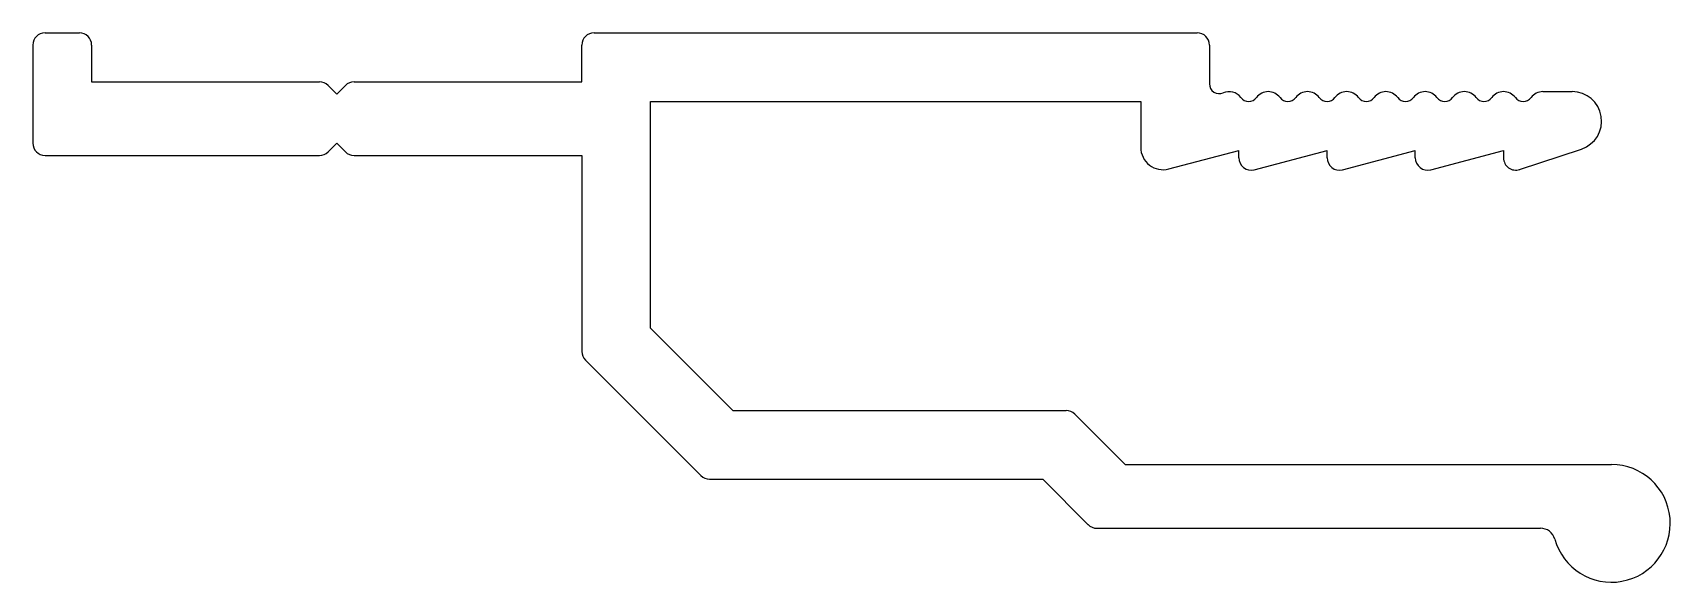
# Model space of a CAD drawing. Extents: x 948.2 to 981.6, y 1676.6 to 1687.8.
import ezdxf

# ---------------------------------------------------------------- set-up
doc = ezdxf.new("R2010")
doc.units = 0
doc.layers.get('0').update_dxf_attribs({"linetype": 'CONTINUOUS'})

msp = doc.modelspace()

# ---------------------------------------------------------------- linework, layer by layer
for p, q in [((948.44, 1687.797), (949.14, 1687.797)), ((959.64, 1687.797), (971.94, 1687.797)), ((948.19, 1687.547), (948.19, 1685.547)), ((949.39, 1687.547), (949.39, 1686.797)), ((959.39, 1686.797), (959.39, 1687.547)), ((972.19, 1687.547), (972.19, 1686.755)), ((949.39, 1686.797), (954.036, 1686.797)), ((954.39, 1686.547), (954.213, 1686.724)), ((954.39, 1686.547), (954.566, 1686.724)), ((954.743, 1686.797), (959.39, 1686.797)), ((960.79, 1681.777), (960.79, 1686.397)), ((960.79, 1686.397), (970.79, 1686.397)), ((970.79, 1686.397), (970.79, 1685.46)), ((978.99, 1686.597), (979.59, 1686.597)), ((954.39, 1685.547), (954.213, 1685.37)), ((954.39, 1685.547), (954.566, 1685.37)), ((971.36, 1685.02), (972.79, 1685.397)), ((972.79, 1685.247), (972.79, 1685.397)), ((973.103, 1685.005), (974.59, 1685.397)), ((974.59, 1685.247), (974.59, 1685.397)), ((974.903, 1685.005), (976.39, 1685.397)), ((976.39, 1685.247), (976.39, 1685.397)), ((976.703, 1685.005), (978.19, 1685.397)), ((978.19, 1685.397), (978.19, 1685.247)), ((978.518, 1685.01), (979.778, 1685.427)), ((948.44, 1685.297), (954.036, 1685.297)), ((954.743, 1685.297), (959.39, 1685.297)), ((959.39, 1685.297), (959.39, 1681.3)), ((960.79, 1681.777), (962.47, 1680.097)), ((959.463, 1681.124), (961.816, 1678.77)), ((962.47, 1680.097), (969.266, 1680.097)), ((969.443, 1680.024), (970.47, 1678.997)), ((961.993, 1678.697), (968.79, 1678.697)), ((968.79, 1678.697), (969.716, 1677.77)), ((970.47, 1678.997), (980.39, 1678.997)), ((969.893, 1677.697), (978.944, 1677.697))]:
    msp.add_line(p, q)
for centre, radius, start, end in [((948.44, 1687.547), 0.25, 90, 180), ((949.14, 1687.547), 0.25, 0, 90), ((959.64, 1687.547), 0.25, 90, 180), ((971.94, 1687.547), 0.25, 0, 90), ((954.036, 1686.547), 0.25, 45, 90), ((954.743, 1686.547), 0.25, 90, 135), ((972.39, 1686.755), 0.2, 180, 293.5782), ((972.59, 1686.297), 0.3, 36.8699, 113.5782), ((972.99, 1686.597), 0.2, 216.8699, 323.1301), ((973.39, 1686.297), 0.3, 36.8699, 143.1301), ((973.79, 1686.597), 0.2, 216.8699, 323.1301), ((974.19, 1686.297), 0.3, 36.8699, 143.1301), ((974.59, 1686.597), 0.2, 216.8699, 323.1301), ((974.99, 1686.297), 0.3, 36.8699, 143.1301), ((975.39, 1686.597), 0.2, 216.8699, 323.1301), ((975.79, 1686.297), 0.3, 36.8699, 143.1301), ((976.19, 1686.597), 0.2, 216.8699, 323.1301), ((976.59, 1686.297), 0.3, 36.8699, 143.1301), ((976.99, 1686.597), 0.2, 216.8699, 323.1301), ((977.39, 1686.297), 0.3, 36.8699, 143.1301), ((977.79, 1686.597), 0.2, 216.8699, 323.1301), ((978.19, 1686.297), 0.3, 36.8699, 143.1301), ((978.59, 1686.597), 0.2, 216.8699, 323.1301), ((978.99, 1686.297), 0.3, 90, 143.1301), ((979.59, 1685.997), 0.6, 288.3422, 90), ((948.44, 1685.547), 0.25, 180, 270), ((954.036, 1685.547), 0.25, 270, 315), ((954.743, 1685.547), 0.25, 225, 270), ((971.244, 1685.46), 0.455, 180, 284.7658), ((973.04, 1685.247), 0.25, 180, 284.7658), ((974.84, 1685.247), 0.25, 180, 284.7658), ((976.64, 1685.247), 0.25, 180, 284.7658), ((978.44, 1685.247), 0.25, 180, 288.3422), ((959.64, 1681.3), 0.25, 180, 225), ((969.266, 1679.847), 0.25, 45, 90), ((961.993, 1678.947), 0.25, 225, 270), ((980.39, 1677.797), 1.2, 195.466, 90), ((969.893, 1677.947), 0.25, 225, 270), ((978.944, 1677.397), 0.3, 15.466, 90)]:
    msp.add_arc(centre, radius, start, end)

doc.saveas('drawing.dxf')
